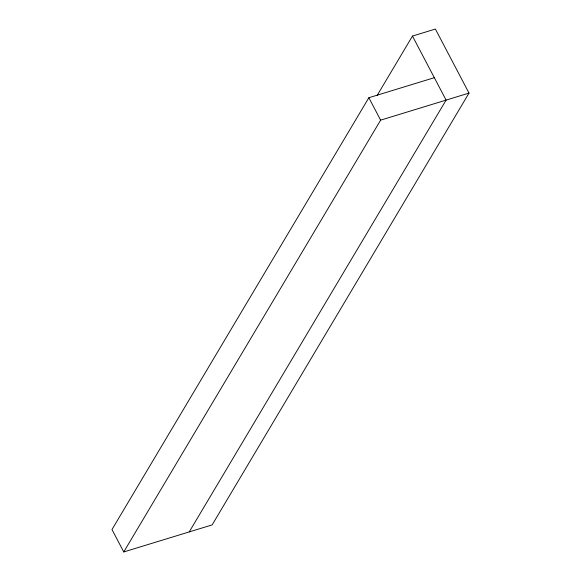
<?xml version="1.0" encoding="UTF-8"?>
<svg xmlns="http://www.w3.org/2000/svg" width="581" height="581" viewBox="0 0 581 581"><rect width="100%" height="100%" fill="white"/><g stroke="black" fill="none" stroke-linecap="round" stroke-linejoin="round"><path stroke-width="0.87" d="M434.334 77.687L368.862 97.724L111.988 529.538L123.753 551.95L212.138 524.904L469.012 93.091L435.394 29.05L412.474 36.066L377.236 95.299M123.753 551.95L380.628 120.144L469.012 93.091M189.224 531.913L446.099 100.106L412.474 36.066M368.862 97.724L380.628 120.144"/></g></svg>
